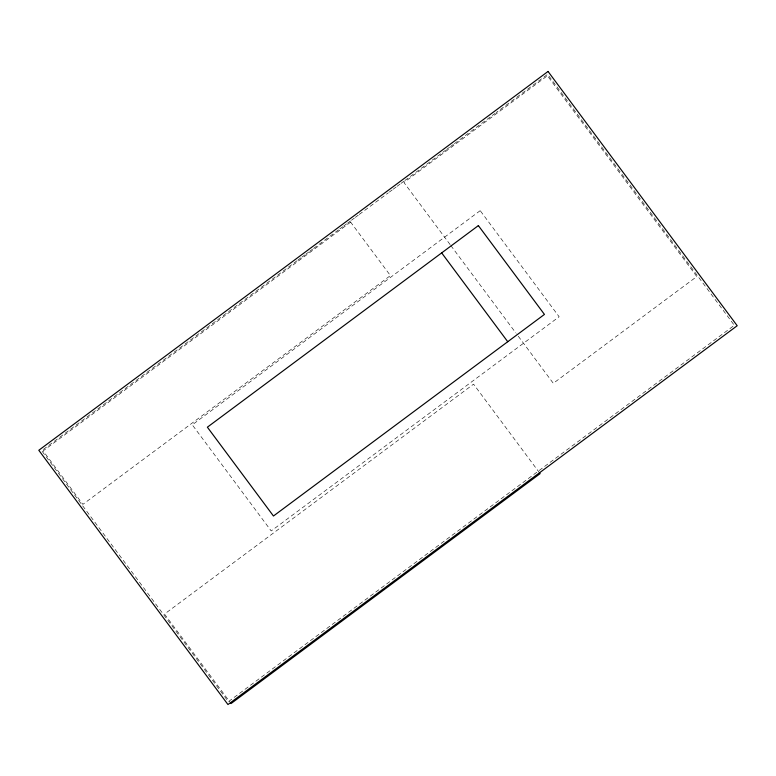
<?xml version="1.0" encoding="UTF-8"?>
<svg xmlns="http://www.w3.org/2000/svg" width="776" height="776" viewBox="0 0 776 776"><rect width="100%" height="100%" fill="white"/><g stroke="black" fill="none" stroke-linecap="round" stroke-linejoin="round"><path stroke-width="0.58" stroke-dasharray="3.88 2.91" d="M297.072 260.707L41.671 450.701L228.377 701.679L734.329 325.299L547.623 74.321L496.155 112.607M298.042 259.979L300.962 257.816M301.932 257.089L304.842 254.926M305.812 254.198L308.732 252.035M309.702 251.308L312.612 249.145M313.582 248.427L338.831 229.638M339.801 228.92L342.72 226.747M343.69 226.029L346.6 223.857M347.57 223.139L350.49 220.976M351.46 220.248L354.37 218.085M355.34 217.358L358.25 215.194M359.23 214.467L388.359 192.797M389.329 192.079L392.239 189.907M393.219 189.189L396.129 187.016M397.099 186.298L400.009 184.125M400.979 183.408L403.898 181.235M404.868 180.517L441.767 153.066M442.737 152.339L445.657 150.175M446.627 149.448L449.537 147.285M450.507 146.567L453.426 144.394M454.397 143.676L491.295 116.225M492.265 115.498L495.185 113.335M450.109 244.585L403.927 182.496L547.41 75.757L696.79 276.566L553.307 383.305L516.506 333.835M450.837 245.555L515.778 332.865M539.495 472.797L473.564 384.159L164.493 614.078L229.715 701.746M350.645 222.13L43.107 450.904L82.877 504.361L390.415 275.587L350.645 222.13M480.208 210.655L192.283 424.841L271.212 530.939L559.137 316.753L480.208 210.655"/><path stroke-width="1.16" d="M441.67 252.898L507.747 341.721M539.495 472.797L540.115 473.622L231.044 703.541L230.433 702.716M548.04 71.45L38.8 450.274L227.96 704.55L737.2 325.726L548.04 71.45M478.365 225.603L207.376 427.188L273.453 516.011L544.442 314.416L478.365 225.603"/></g></svg>
